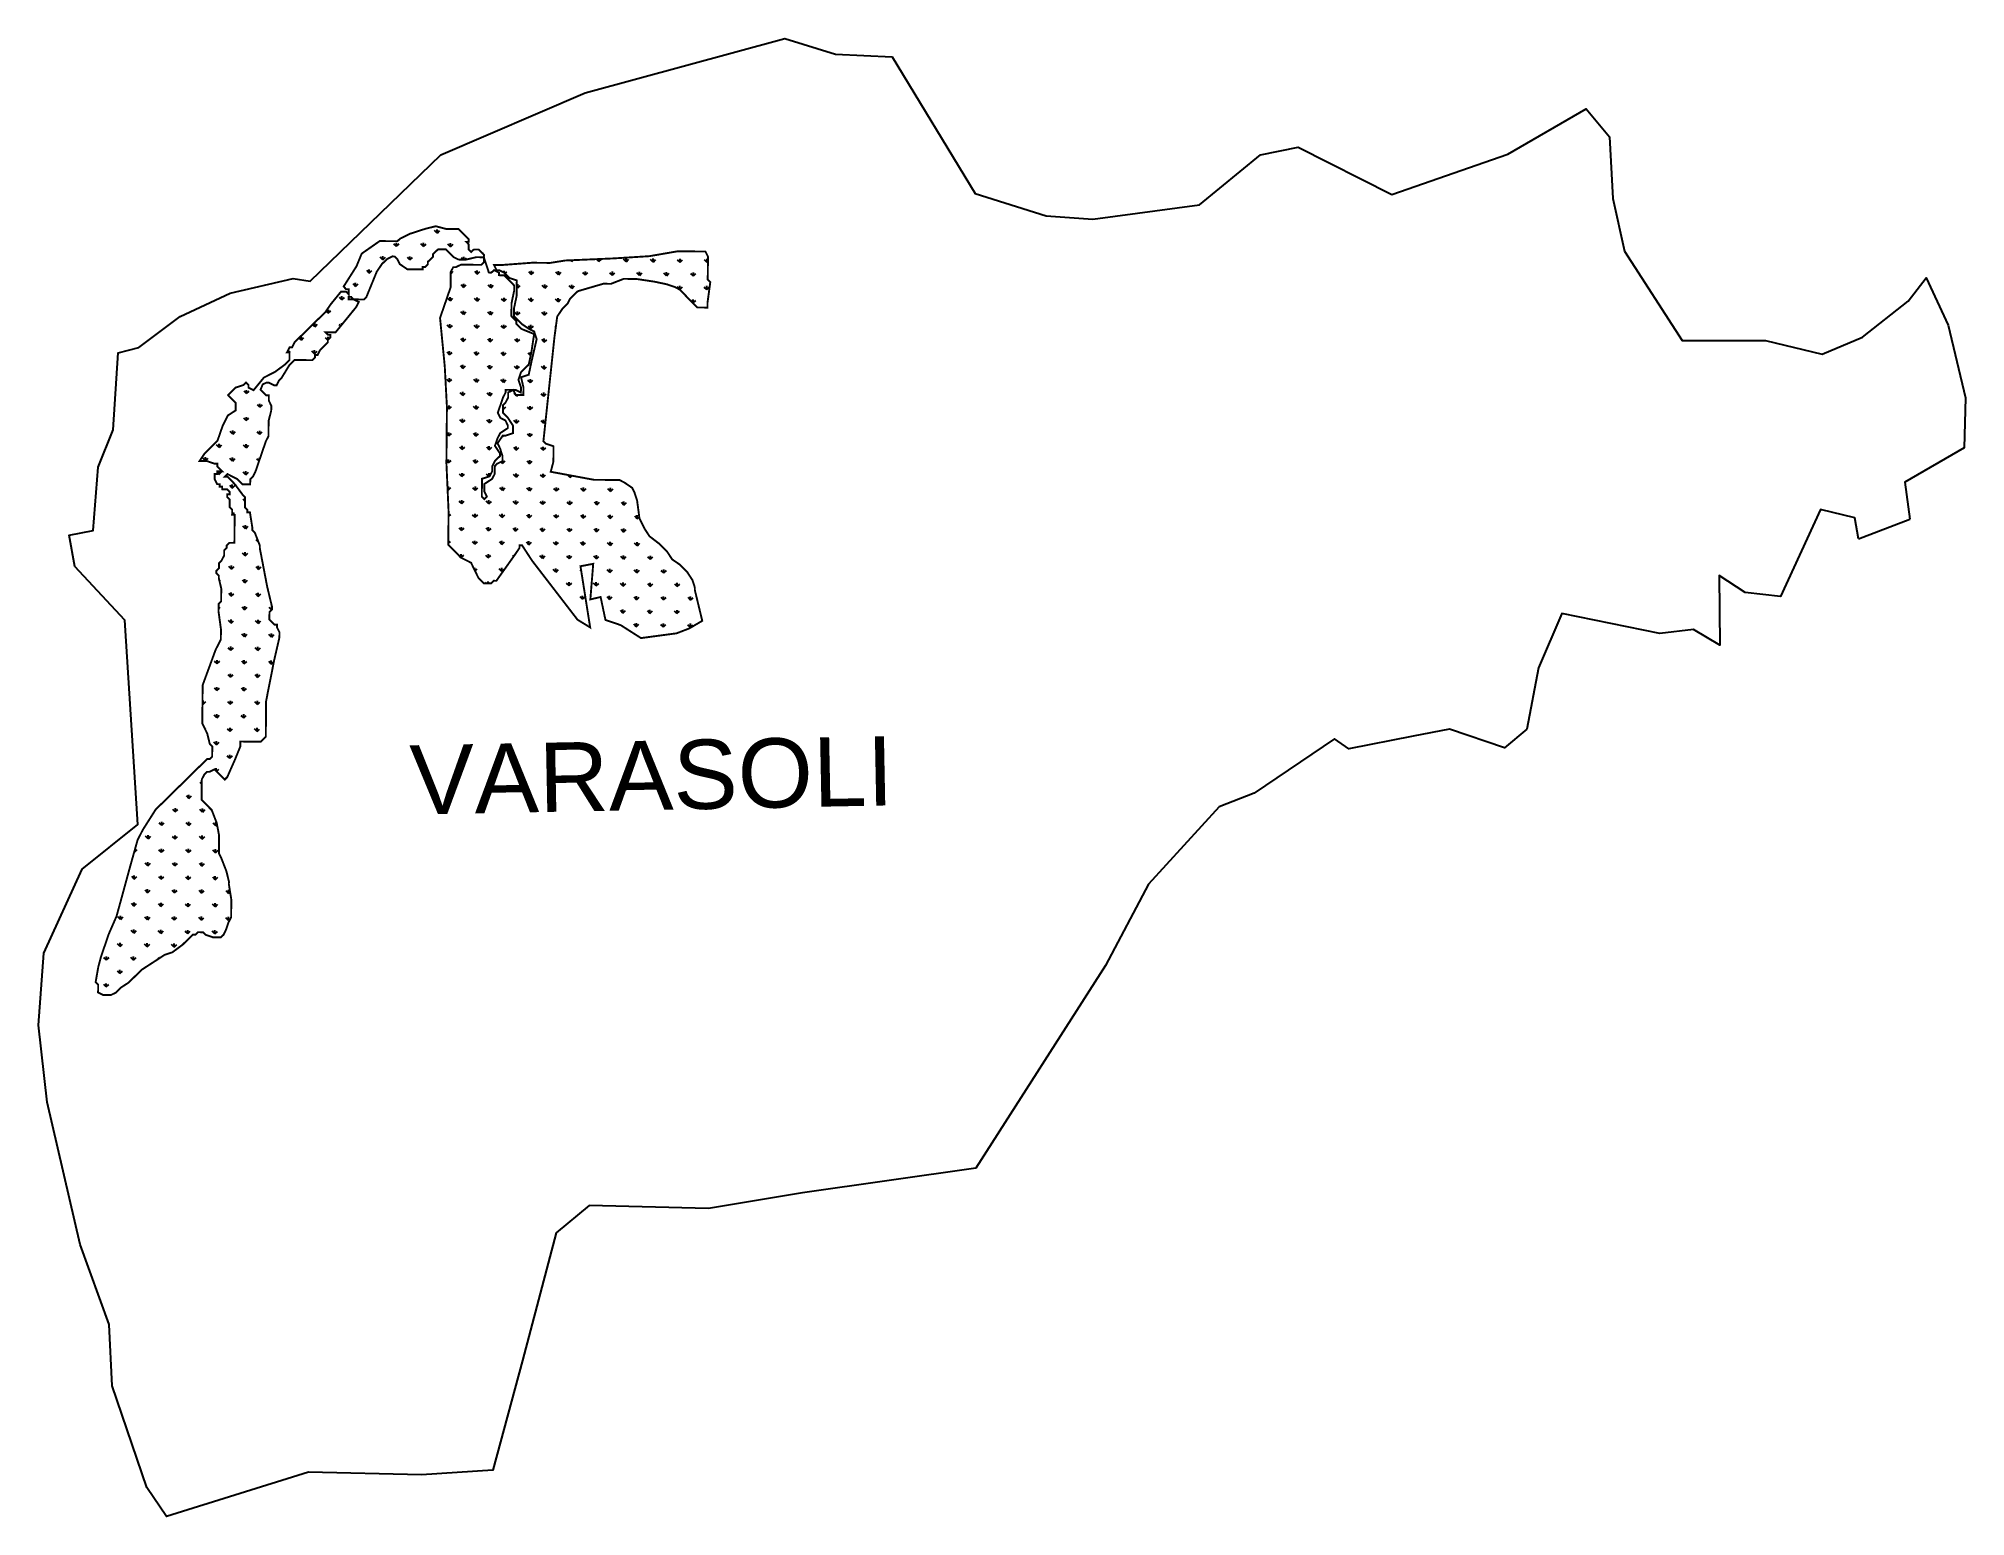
# Model space of a CAD drawing. Header units: metres. Extents: x 274648 to 277673, y 2063816 to 2066136.
import ezdxf

# ---------------------------------------------------------------- set-up
doc = ezdxf.new("R2010")
doc.units = ezdxf.units.M
doc.header["$MEASUREMENT"] = 0
for name, color, linetype in [('MANGROOVES', 112, 'Continuous'), ('village', 3, 'Continuous'), ('VILLAGE NAME', 250, 'Continuous')]:
    doc.layers.add(name, color=color, linetype=linetype)
doc.styles.get("Standard").update_dxf_attribs({"font": 'simplex.shx'})

msp = doc.modelspace()

# ---------------------------------------------------------------- hatches: boundary and pattern name
at = {"layer": 'MANGROOVES'}
h = msp.add_hatch(dxfattribs=at)
h.set_pattern_fill('GRASS', color=256, scale=30, angle=-0.501298)
h.paths.add_polyline_path([(275004.9, 2065504), (275009, 2065512), (275009.2, 2065536), (275013.3, 2065551.9), (275013.4, 2065559.9), (275009.5, 2065568), (275009.5, 2065576), (275005.5, 2065576), (275001.6, 2065580), (274996.6, 2065585.1), (275000, 2065593.3), (275005.7, 2065596), (275009.7, 2065595.9), (275017.7, 2065591.9), (275021.7, 2065591.8), (275025.7, 2065599.8), (275029.8, 2065603.8), (275041.9, 2065623.7), (275050, 2065631.6), (275078, 2065631.3), (275082, 2065635.3), (275082, 2065639.3), (275086, 2065639.3), (275090.1, 2065647.2), (275102.2, 2065659.1), (275102.2, 2065663.1), (275106.3, 2065667.1), (275106.3, 2065671.1), (275102.3, 2065671.1), (275098.3, 2065675.1), (275114.3, 2065675), (275130.5, 2065694.8), (275146.7, 2065714.7), (275150.7, 2065722.7), (275142.8, 2065726.7), (275134.8, 2065726.8), (275134.8, 2065730.8), (275138.8, 2065730.8), (275142.8, 2065726.7), (275158.8, 2065726.6), (275162.8, 2065730.6), (275179.1, 2065770.4), (275187.2, 2065782.3), (275191.3, 2065786.3), (275195.3, 2065790.2), (275203.3, 2065794.2), (275207.3, 2065794.1), (275211.3, 2065790.1), (275215.2, 2065782.1), (275227.1, 2065774), (275251.1, 2065773.8), (275251.2, 2065777.8), (275255.2, 2065777.7), (275259.2, 2065781.7), (275259.2, 2065785.7), (275267.3, 2065793.6), (275267.3, 2065797.6), (275271.4, 2065801.6), (275275.4, 2065805.5), (275287.4, 2065805.4), (275291.3, 2065801.4), (275295.3, 2065797.4), (275299.3, 2065793.3), (275307.2, 2065789.3), (275319.2, 2065789.2), (275335.2, 2065793), (275347.2, 2065792.9), (275347.3, 2065796.9), (275343.3, 2065800.9), (275339.3, 2065805), (275331.4, 2065805), (275327.3, 2065801.1), (275323.4, 2065805.1), (275323.4, 2065813.1), (275319.5, 2065817.1), (275323.5, 2065817.1), (275323.5, 2065821.1), (275319.5, 2065825.1), (275307.6, 2065837.2), (275287.7, 2065837.4), (275271.7, 2065841.6), (275255.7, 2065837.7), (275231.6, 2065829.9), (275215.6, 2065822.1), (275211.5, 2065818.1), (275183.6, 2065818.3), (275155.4, 2065798.6), (275147.2, 2065778.7), (275127, 2065746.9), (275130.9, 2065742.8), (275134.9, 2065742.8), (275134.8, 2065734.8), (275130.9, 2065738.8), (275122.9, 2065738.9), (275106.7, 2065719), (275098.6, 2065707.1), (275078.5, 2065687.3), (275050.2, 2065659.6), (275046.2, 2065651.6), (275042.2, 2065651.6), (275038.1, 2065643.7), (275042.1, 2065643.6), (275042, 2065631.6), (275033.9, 2065623.7), (275019.1, 2065612.8), (275001.8, 2065604), (274985.6, 2065584.2), (274977.7, 2065588.2), (274977.7, 2065592.2), (274973.7, 2065596.3), (274969.7, 2065592.3), (274957.7, 2065588.4), (274953.6, 2065584.4), (274949.6, 2065580.5), (274945.6, 2065576.5), (274949.5, 2065572.5), (274957.5, 2065564.4), (274957.4, 2065552.4), (274945.3, 2065544.5), (274937.2, 2065528.6), (274928.9, 2065504.7), (274908.8, 2065484.9), (274900.7, 2065472.9), (274904.7, 2065472.9), (274908.7, 2065472.9), (274912.7, 2065472.8), (274924.6, 2065468.7), (274928.6, 2065468.7), (274928.6, 2065464.7), (274932.6, 2065460.7), (274936.5, 2065456.6), (274928.5, 2065456.7), (274928.5, 2065452.7), (274924.5, 2065452.7), (274924.5, 2065448.7), (274924.4, 2065444.8), (274928.4, 2065436.7), (274932.4, 2065436.7), (274932.3, 2065432.7), (274936.3, 2065432.7), (274936.3, 2065428.7), (274940.3, 2065428.6), (274944.3, 2065428.6), (274948.2, 2065424.6), (274948.2, 2065420.6), (274944.2, 2065420.6), (274944.2, 2065416.6), (274948.1, 2065412.6), (274948.1, 2065408.6), (274948.1, 2065404.6), (274948, 2065400.6), (274952, 2065396.5), (274952, 2065392.5), (274951.9, 2065388.5), (274955.9, 2065388.5), (274955.9, 2065384.5), (274955.8, 2065380.5), (274955.8, 2065372.5), (274955.7, 2065368.5), (274955.7, 2065360.5), (274955.6, 2065352.5), (274955.6, 2065348.5), (274955.5, 2065344.5), (274951.5, 2065344.6), (274947.5, 2065344.6), (274943.5, 2065340.6), (274943.5, 2065336.6), (274939.4, 2065332.7), (274939.4, 2065328.7), (274939.4, 2065324.7), (274935.3, 2065316.7), (274931.3, 2065312.7), (274931.2, 2065304.7), (274927.2, 2065300.8), (274927.1, 2065296.8), (274931.1, 2065292.8), (274931.1, 2065288.8), (274934.9, 2065272.7), (274934.8, 2065264.7), (274934.8, 2065260.7), (274934.8, 2065256.7), (274934.7, 2065252.7), (274930.7, 2065248.8), (274930.6, 2065236.8), (274934.4, 2065208.8), (274934.2, 2065192.8), (274926.1, 2065176.8), (274905.6, 2065121), (274905.4, 2065093.1), (274905.1, 2065061.1), (274912.9, 2065045), (274916.8, 2065029), (274920.8, 2065024.9), (274920.7, 2065017), (274920.6, 2065013), (274920.6, 2065009), (274916.6, 2065005), (274912.6, 2065005), (274904.5, 2064997.1), (274852.1, 2064945.6), (274831.9, 2064925.8), (274811.7, 2064894), (274803.5, 2064878), (274791.2, 2064834.2), (274770.5, 2064758.4), (274758.3, 2064730.5), (274746, 2064694.6), (274741.8, 2064678.7), (274737.6, 2064654.7), (274741.6, 2064650.7), (274741.5, 2064638.7), (274749.4, 2064634.6), (274753.4, 2064634.6), (274761.4, 2064634.5), (274769.5, 2064638.4), (274773.5, 2064642.4), (274777.5, 2064646.4), (274789.6, 2064654.2), (274809.7, 2064674.1), (274833.9, 2064689.8), (274845.9, 2064697.7), (274858, 2064701.6), (274874.1, 2064713.5), (274886.1, 2064725.4), (274890.2, 2064729.3), (274894.2, 2064729.3), (274898.2, 2064733.3), (274902.2, 2064733.2), (274906.2, 2064733.2), (274910.2, 2064729.2), (274922.1, 2064725.1), (274930.1, 2064725), (274934.1, 2064725), (274938.2, 2064728.9), (274942.2, 2064736.9), (274946.3, 2064748.8), (274950.4, 2064756.8), (274950.5, 2064768.8), (274950.6, 2064776.8), (274950.6, 2064784.8), (274946.8, 2064808.8), (274946.9, 2064812.8), (274943, 2064828.8), (274935.2, 2064848.9), (274931.3, 2064856.9), (274931.5, 2064884.9), (274927.7, 2064904.9), (274919.9, 2064925), (274915.9, 2064929), (274912, 2064933.1), (274908, 2064937.1), (274904, 2064941.1), (274904.3, 2064973.1), (274908.4, 2064981.1), (274912.4, 2064985), (274916.4, 2064985), (274924.4, 2064988.9), (274928.4, 2064984.9), (274932.4, 2064980.9), (274936.3, 2064976.8), (274940.3, 2064972.8), (274944.3, 2064976.8), (274956.6, 2065004.6), (274964.7, 2065024.6), (274964.8, 2065032.6), (274996.8, 2065032.3), (275004.8, 2065040.2), (275005.3, 2065096.2), (275017.9, 2065160), (275026.2, 2065196), (275026.3, 2065204), (275022.3, 2065212), (275022.4, 2065216), (275018.4, 2065216), (275014.4, 2065220.1), (275010.4, 2065224.1), (275010.6, 2065236.1), (275014.6, 2065240), (275014.6, 2065244), (275006.9, 2065276.1), (274995.4, 2065336.2), (274995.5, 2065340.2), (274987.7, 2065360.2), (274983.7, 2065364.3), (274983.7, 2065368.3), (274979.9, 2065392.3), (274975.9, 2065392.3), (274976, 2065396.3), (274972, 2065400.4), (274972.2, 2065416.3), (274968.2, 2065420.4), (274956.3, 2065436.5), (274944.4, 2065448.6), (274940.5, 2065448.6), (274944.5, 2065452.6), (274960.4, 2065444.4), (274968.3, 2065436.4), (274980.3, 2065436.3), (274980.4, 2065444.3), (274984.4, 2065448.2), (274988.5, 2065456.2), (274992.6, 2065468.1)])
h = msp.add_hatch(dxfattribs=at)
h.set_pattern_fill('GRASS', color=256, scale=30, angle=-0.501298)
h.paths.add_polyline_path([(275421.9, 2065644.3), (275426.1, 2065672.3), (275406.2, 2065680.4), (275398.3, 2065688.5), (275398.3, 2065692.5), (275390.4, 2065700.6), (275390.6, 2065720.6), (275394.8, 2065740.5), (275394.8, 2065748.5), (275390.9, 2065752.5), (275379, 2065764.6), (275371, 2065764.7), (275371, 2065768.7), (275363.1, 2065772.8), (275359, 2065768.8), (275355, 2065768.9), (275347.2, 2065792.9), (275347.2, 2065784.9), (275343.1, 2065781), (275311.2, 2065781.2), (275303.1, 2065777.3), (275299.1, 2065777.3), (275295.1, 2065769.4), (275294.9, 2065745.4), (275278.4, 2065697.6), (275285.8, 2065621.5), (275289.2, 2065557.5), (275288.4, 2065469.6), (275291.8, 2065393.6), (275291.3, 2065341.6), (275299.2, 2065333.5), (275303.2, 2065329.5), (275311.1, 2065321.4), (275327.1, 2065313.3), (275331, 2065305.2), (275338.8, 2065289.2), (275346.8, 2065281.1), (275358.8, 2065281), (275362.8, 2065285), (275366.8, 2065284.9), (275395.1, 2065324.7), (275403.2, 2065336.6), (275403.2, 2065340.6), (275407.2, 2065340.6), (275423, 2065316.4), (275494.2, 2065223.9), (275514.1, 2065211.7), (275498.9, 2065307.8), (275518.9, 2065311.6), (275514.4, 2065255.7), (275530.5, 2065259.5), (275538.1, 2065223.5), (275562.1, 2065215.3), (275593.9, 2065195), (275649.9, 2065202.5), (275670, 2065210.3), (275690.1, 2065222.1), (275678.5, 2065270.2), (275678.5, 2065274.2), (275674.6, 2065286.2), (275666.7, 2065298.3), (275654.8, 2065310.4), (275642.9, 2065318.5), (275635, 2065330.6), (275623.1, 2065342.7), (275607.3, 2065354.8), (275599.4, 2065366.9), (275591.5, 2065382.9), (275587.8, 2065411), (275583.9, 2065423), (275579.9, 2065431), (275568, 2065439.1), (275560.1, 2065443.2), (275520.1, 2065443.5), (275452.2, 2065456.1), (275456.4, 2065472.1), (275456.6, 2065496.1), (275444.6, 2065500.2), (275440.7, 2065504.2), (275458.1, 2065668), (275462.4, 2065699.9), (275470.5, 2065711.9), (275478.5, 2065719.8), (275482.6, 2065727.8), (275490.7, 2065735.7), (275494.7, 2065739.6), (275534.8, 2065751.3), (275546.8, 2065751.2), (275566.8, 2065759), (275586.8, 2065758.8), (275614.8, 2065754.6), (275634.7, 2065750.4), (275646.7, 2065746.3), (275654.6, 2065742.2), (275666.5, 2065730.1), (275682.4, 2065714), (275698.4, 2065713.9), (275698.4, 2065721.9), (275702.7, 2065753.8), (275698.7, 2065757.8), (275699.1, 2065793.8), (275695.1, 2065801.9), (275651.2, 2065802.2), (275607.1, 2065794.6), (275551.1, 2065791.1), (275475.1, 2065787.8), (275451.1, 2065784), (275423.1, 2065784.3), (275375.1, 2065780.7), (275363.1, 2065780.8), (275367.1, 2065772.7), (275371, 2065772.7), (275379, 2065768.6), (275386.9, 2065760.6), (275398.9, 2065756.5), (275398.7, 2065732.5), (275394.5, 2065712.5), (275394.4, 2065700.5), (275406.3, 2065688.4), (275418.2, 2065680.3), (275426.2, 2065676.3), (275430.1, 2065664.2), (275421.8, 2065628.3), (275417.6, 2065608.4), (275405.6, 2065604.5), (275409.4, 2065588.4), (275409.3, 2065576.5), (275397.3, 2065576.6), (275393.4, 2065584.6), (275385.4, 2065580.7), (275385.3, 2065572.7), (275381.2, 2065564.7), (275377.2, 2065560.7), (275377.1, 2065548.7), (275385, 2065540.7), (275392.9, 2065528.6), (275392.8, 2065516.6), (275380.8, 2065512.7), (275376.8, 2065512.8), (275368.7, 2065500.8), (275372.6, 2065492.8), (275376.5, 2065480.8), (275376.4, 2065472.8), (275368.4, 2065468.9), (275364.4, 2065464.9), (275364.3, 2065452.9), (275360.2, 2065444.9), (275348.1, 2065437), (275348, 2065425.1), (275351.9, 2065417), (275347.9, 2065413.1), (275344, 2065417.1), (275344.2, 2065445.1), (275356.2, 2065449), (275360.3, 2065456.9), (275360.4, 2065464.9), (275364.4, 2065472.9), (275372.5, 2065480.8), (275372.5, 2065484.8), (275364.6, 2065496.9), (275368.7, 2065508.8), (275372.8, 2065516.8), (275384.9, 2065524.7), (275384.9, 2065528.7), (275381, 2065536.7), (275373, 2065540.8), (275369.1, 2065548.8), (275373.2, 2065560.8), (275377.3, 2065572.7), (275381.4, 2065580.7), (275381.4, 2065584.7), (275397.4, 2065584.6), (275405.3, 2065580.5), (275405.4, 2065588.5), (275401.5, 2065600.5), (275405.6, 2065612.5), (275417.7, 2065624.4)])

# ---------------------------------------------------------------- linework, layer by layer
at = {"color": 3, "flags": 128}
msp.add_lwpolyline([(277505.6, 2065350.9), (277586.4, 2065381.6)], dxfattribs=at)
at = {"layer": 'MANGROOVES', "const_width": 2.98}
for points in [[(275004.9, 2065504), (275009, 2065512), (275009.2, 2065536), (275013.3, 2065551.9), (275013.4, 2065559.9), (275009.5, 2065568), (275009.5, 2065576), (275005.5, 2065576), (275001.6, 2065580), (274996.6, 2065585.1), (275000, 2065593.3), (275005.7, 2065596), (275009.7, 2065595.9), (275017.7, 2065591.9), (275021.7, 2065591.8), (275025.7, 2065599.8), (275029.8, 2065603.8), (275041.9, 2065623.7), (275050, 2065631.6), (275078, 2065631.3), (275082, 2065635.3), (275082, 2065639.3), (275086, 2065639.3), (275090.1, 2065647.2), (275102.2, 2065659.1), (275102.2, 2065663.1), (275106.3, 2065667.1), (275106.3, 2065671.1), (275102.3, 2065671.1), (275098.3, 2065675.1), (275114.3, 2065675), (275130.5, 2065694.8), (275146.7, 2065714.7), (275150.7, 2065722.7), (275142.8, 2065726.7), (275134.8, 2065726.8), (275134.8, 2065730.8), (275138.8, 2065730.8), (275142.8, 2065726.7), (275158.8, 2065726.6), (275162.8, 2065730.6), (275179.1, 2065770.4), (275187.2, 2065782.3), (275191.3, 2065786.3), (275195.3, 2065790.2), (275203.3, 2065794.2), (275207.3, 2065794.1), (275211.3, 2065790.1), (275215.2, 2065782.1), (275227.1, 2065774), (275251.1, 2065773.8), (275251.2, 2065777.8), (275255.2, 2065777.7), (275259.2, 2065781.7), (275259.2, 2065785.7), (275267.3, 2065793.6), (275267.3, 2065797.6), (275271.4, 2065801.6), (275275.4, 2065805.5), (275287.4, 2065805.4), (275291.3, 2065801.4), (275295.3, 2065797.4), (275299.3, 2065793.3), (275307.2, 2065789.3), (275319.2, 2065789.2), (275335.2, 2065793), (275347.2, 2065792.9), (275347.3, 2065796.9), (275343.3, 2065800.9), (275339.3, 2065805), (275331.4, 2065805), (275327.3, 2065801.1), (275323.4, 2065805.1), (275323.4, 2065813.1), (275319.5, 2065817.1), (275323.5, 2065817.1), (275323.5, 2065821.1), (275319.5, 2065825.1), (275307.6, 2065837.2), (275287.7, 2065837.4), (275271.7, 2065841.6), (275255.7, 2065837.7), (275231.6, 2065829.9), (275215.6, 2065822.1), (275211.5, 2065818.1), (275183.6, 2065818.3), (275155.4, 2065798.6), (275147.2, 2065778.7), (275127, 2065746.9), (275130.9, 2065742.8), (275134.9, 2065742.8), (275134.8, 2065734.8), (275130.9, 2065738.8), (275122.9, 2065738.9), (275106.7, 2065719), (275098.6, 2065707.1), (275078.5, 2065687.3), (275050.2, 2065659.6), (275046.2, 2065651.6), (275042.2, 2065651.6), (275038.1, 2065643.7), (275042.1, 2065643.6), (275042, 2065631.6), (275033.9, 2065623.7), (275019.1, 2065612.8), (275001.8, 2065604), (274985.6, 2065584.2), (274977.7, 2065588.2), (274977.7, 2065592.2), (274973.7, 2065596.3), (274969.7, 2065592.3), (274957.7, 2065588.4), (274953.6, 2065584.4), (274949.6, 2065580.5), (274945.6, 2065576.5), (274949.5, 2065572.5), (274957.5, 2065564.4), (274957.4, 2065552.4), (274945.3, 2065544.5), (274937.2, 2065528.6), (274928.9, 2065504.7), (274908.8, 2065484.9), (274900.7, 2065472.9), (274904.7, 2065472.9), (274908.7, 2065472.9), (274912.7, 2065472.8), (274924.6, 2065468.7), (274928.6, 2065468.7), (274928.6, 2065464.7), (274932.6, 2065460.7), (274936.5, 2065456.6), (274928.5, 2065456.7), (274928.5, 2065452.7), (274924.5, 2065452.7), (274924.5, 2065448.7), (274924.4, 2065444.8), (274928.4, 2065436.7), (274932.4, 2065436.7), (274932.3, 2065432.7), (274936.3, 2065432.7), (274936.3, 2065428.7), (274940.3, 2065428.6), (274944.3, 2065428.6), (274948.2, 2065424.6), (274948.2, 2065420.6), (274944.2, 2065420.6), (274944.2, 2065416.6), (274948.1, 2065412.6), (274948.1, 2065408.6), (274948.1, 2065404.6), (274948, 2065400.6), (274952, 2065396.5), (274952, 2065392.5), (274951.9, 2065388.5), (274955.9, 2065388.5), (274955.9, 2065384.5), (274955.8, 2065380.5), (274955.8, 2065372.5), (274955.7, 2065368.5), (274955.7, 2065360.5), (274955.6, 2065352.5), (274955.6, 2065348.5), (274955.5, 2065344.5), (274951.5, 2065344.6), (274947.5, 2065344.6), (274943.5, 2065340.6), (274943.5, 2065336.6), (274939.4, 2065332.7), (274939.4, 2065328.7), (274939.4, 2065324.7), (274935.3, 2065316.7), (274931.3, 2065312.7), (274931.2, 2065304.7), (274927.2, 2065300.8), (274927.1, 2065296.8), (274931.1, 2065292.8), (274931.1, 2065288.8), (274934.9, 2065272.7), (274934.8, 2065264.7), (274934.8, 2065260.7), (274934.8, 2065256.7), (274934.7, 2065252.7), (274930.7, 2065248.8), (274930.6, 2065236.8), (274934.4, 2065208.8), (274934.2, 2065192.8), (274926.1, 2065176.8), (274905.6, 2065121), (274905.4, 2065093.1), (274905.1, 2065061.1), (274912.9, 2065045), (274916.8, 2065029), (274920.8, 2065024.9), (274920.7, 2065017), (274920.6, 2065013), (274920.6, 2065009), (274916.6, 2065005), (274912.6, 2065005), (274904.5, 2064997.1), (274852.1, 2064945.6), (274831.9, 2064925.8), (274811.7, 2064894), (274803.5, 2064878), (274791.2, 2064834.2), (274770.5, 2064758.4), (274758.3, 2064730.5), (274746, 2064694.6), (274741.8, 2064678.7), (274737.6, 2064654.7), (274741.6, 2064650.7), (274741.5, 2064638.7), (274749.4, 2064634.6), (274753.4, 2064634.6), (274761.4, 2064634.5), (274769.5, 2064638.4), (274773.5, 2064642.4), (274777.5, 2064646.4), (274789.6, 2064654.2), (274809.7, 2064674.1), (274833.9, 2064689.8), (274845.9, 2064697.7), (274858, 2064701.6), (274874.1, 2064713.5), (274886.1, 2064725.4), (274890.2, 2064729.3), (274894.2, 2064729.3), (274898.2, 2064733.3), (274902.2, 2064733.2), (274906.2, 2064733.2), (274910.2, 2064729.2), (274922.1, 2064725.1), (274930.1, 2064725), (274934.1, 2064725), (274938.2, 2064728.9), (274942.2, 2064736.9), (274946.3, 2064748.8), (274950.4, 2064756.8), (274950.5, 2064768.8), (274950.6, 2064776.8), (274950.6, 2064784.8), (274946.8, 2064808.8), (274946.9, 2064812.8), (274943, 2064828.8), (274935.2, 2064848.9), (274931.3, 2064856.9), (274931.5, 2064884.9), (274927.7, 2064904.9), (274919.9, 2064925), (274915.9, 2064929), (274912, 2064933.1), (274908, 2064937.1), (274904, 2064941.1), (274904.3, 2064973.1), (274908.4, 2064981.1), (274912.4, 2064985), (274916.4, 2064985), (274924.4, 2064988.9), (274928.4, 2064984.9), (274932.4, 2064980.9), (274936.3, 2064976.8), (274940.3, 2064972.8), (274944.3, 2064976.8), (274956.6, 2065004.6), (274964.7, 2065024.6), (274964.8, 2065032.6), (274996.8, 2065032.3), (275004.8, 2065040.2), (275005.3, 2065096.2), (275017.9, 2065160), (275026.2, 2065196), (275026.3, 2065204), (275022.3, 2065212), (275022.4, 2065216), (275018.4, 2065216), (275014.4, 2065220.1), (275010.4, 2065224.1), (275010.6, 2065236.1), (275014.6, 2065240), (275014.6, 2065244), (275006.9, 2065276.1), (274995.4, 2065336.2), (274995.5, 2065340.2), (274987.7, 2065360.2), (274983.7, 2065364.3), (274983.7, 2065368.3), (274979.9, 2065392.3), (274975.9, 2065392.3), (274976, 2065396.3), (274972, 2065400.4), (274972.2, 2065416.3), (274968.2, 2065420.4), (274956.3, 2065436.5), (274944.4, 2065448.6), (274940.5, 2065448.6), (274944.5, 2065452.6), (274960.4, 2065444.4), (274968.3, 2065436.4), (274980.3, 2065436.3), (274980.4, 2065444.3), (274984.4, 2065448.2), (274988.5, 2065456.2), (274992.6, 2065468.1), (275004.9, 2065504)], [(275421.9, 2065644.3), (275426.1, 2065672.3), (275406.2, 2065680.4), (275398.3, 2065688.5), (275398.3, 2065692.5), (275390.4, 2065700.6), (275390.6, 2065720.6), (275394.8, 2065740.5), (275394.8, 2065748.5), (275390.9, 2065752.5), (275379, 2065764.6), (275371, 2065764.7), (275371, 2065768.7), (275363.1, 2065772.8), (275359, 2065768.8), (275355, 2065768.9), (275347.2, 2065792.9), (275347.2, 2065784.9), (275343.1, 2065781), (275311.2, 2065781.2), (275303.1, 2065777.3), (275299.1, 2065777.3), (275295.1, 2065769.4), (275294.9, 2065745.4), (275278.4, 2065697.6), (275285.8, 2065621.5), (275289.2, 2065557.5), (275288.4, 2065469.6), (275291.8, 2065393.6), (275291.3, 2065341.6), (275299.2, 2065333.5), (275303.2, 2065329.5), (275311.1, 2065321.4), (275327.1, 2065313.3), (275331, 2065305.2), (275338.8, 2065289.2), (275346.8, 2065281.1), (275358.8, 2065281), (275362.8, 2065285), (275366.8, 2065284.9), (275395.1, 2065324.7), (275403.2, 2065336.6), (275403.2, 2065340.6), (275407.2, 2065340.6), (275423, 2065316.4), (275494.2, 2065223.9), (275514.1, 2065211.7), (275498.9, 2065307.8), (275518.9, 2065311.6), (275514.4, 2065255.7), (275530.5, 2065259.5), (275538.1, 2065223.5), (275562.1, 2065215.3), (275593.9, 2065195), (275649.9, 2065202.5), (275670, 2065210.3), (275690.1, 2065222.1), (275678.5, 2065270.2), (275678.5, 2065274.2), (275674.6, 2065286.2), (275666.7, 2065298.3), (275654.8, 2065310.4), (275642.9, 2065318.5), (275635, 2065330.6), (275623.1, 2065342.7), (275607.3, 2065354.8), (275599.4, 2065366.9), (275591.5, 2065382.9), (275587.8, 2065411), (275583.9, 2065423), (275579.9, 2065431), (275568, 2065439.1), (275560.1, 2065443.2), (275520.1, 2065443.5), (275452.2, 2065456.1), (275456.4, 2065472.1), (275456.6, 2065496.1), (275444.6, 2065500.2), (275440.7, 2065504.2), (275458.1, 2065668), (275462.4, 2065699.9), (275470.5, 2065711.9), (275478.5, 2065719.8), (275482.6, 2065727.8), (275490.7, 2065735.7), (275494.7, 2065739.6), (275534.8, 2065751.3), (275546.8, 2065751.2), (275566.8, 2065759), (275586.8, 2065758.8), (275614.8, 2065754.6), (275634.7, 2065750.4), (275646.7, 2065746.3), (275654.6, 2065742.2), (275666.5, 2065730.1), (275682.4, 2065714), (275698.4, 2065713.9), (275698.4, 2065721.9), (275702.7, 2065753.8), (275698.7, 2065757.8), (275699.1, 2065793.8), (275695.1, 2065801.9), (275651.2, 2065802.2), (275607.1, 2065794.6), (275551.1, 2065791.1), (275475.1, 2065787.8), (275451.1, 2065784), (275423.1, 2065784.3), (275375.1, 2065780.7), (275363.1, 2065780.8), (275367.1, 2065772.7), (275371, 2065772.7), (275379, 2065768.6), (275386.9, 2065760.6), (275398.9, 2065756.5), (275398.7, 2065732.5), (275394.5, 2065712.5), (275394.4, 2065700.5), (275406.3, 2065688.4), (275418.2, 2065680.3), (275426.2, 2065676.3), (275430.1, 2065664.2), (275421.8, 2065628.3), (275417.6, 2065608.4), (275405.6, 2065604.5), (275409.4, 2065588.4), (275409.3, 2065576.5), (275397.3, 2065576.6), (275393.4, 2065584.6), (275385.4, 2065580.7), (275385.3, 2065572.7), (275381.2, 2065564.7), (275377.2, 2065560.7), (275377.1, 2065548.7), (275385, 2065540.7), (275392.9, 2065528.6), (275392.8, 2065516.6), (275380.8, 2065512.7), (275376.8, 2065512.8), (275368.7, 2065500.8), (275372.6, 2065492.8), (275376.5, 2065480.8), (275376.4, 2065472.8), (275368.4, 2065468.9), (275364.4, 2065464.9), (275364.3, 2065452.9), (275360.2, 2065444.9), (275348.1, 2065437), (275348, 2065425.1), (275351.9, 2065417), (275347.9, 2065413.1), (275344, 2065417.1), (275344.2, 2065445.1), (275356.2, 2065449), (275360.3, 2065456.9), (275360.4, 2065464.9), (275364.4, 2065472.9), (275372.5, 2065480.8), (275372.5, 2065484.8), (275364.6, 2065496.9), (275368.7, 2065508.8), (275372.8, 2065516.8), (275384.9, 2065524.7), (275384.9, 2065528.7), (275381, 2065536.7), (275373, 2065540.8), (275369.1, 2065548.8), (275373.2, 2065560.8), (275377.3, 2065572.7), (275381.4, 2065580.7), (275381.4, 2065584.7), (275397.4, 2065584.6), (275405.3, 2065580.5), (275405.4, 2065588.5), (275401.5, 2065600.5), (275405.6, 2065612.5), (275417.7, 2065624.4), (275421.9, 2065644.3)]]:
    msp.add_lwpolyline(points, close=True, dxfattribs=at)
at = {"layer": 'village', "color": 3}
for points in [[(274656.1, 2064700.2, 0), (274716.3, 2064832.3, 0), (274803.8, 2064902.4, 0), (274783.5, 2065223.1, 0), (274705, 2065307.5, 0), (274696.1, 2065356.8, 0), (274733.6, 2065363.9, 0), (274741.5, 2065463.3, 0), (274765.2, 2065522, 0), (274773.2, 2065642.7, 0), (274805.6, 2065651, 0), (274870.1, 2065700.1, 0), (274949.1, 2065736.5, 0), (275047.7, 2065759.8, 0), (275074.3, 2065755.5, 0), (275279.7, 2065953.7, 0), (275506.4, 2066050.9, 0), (275819.8, 2066136.3, 0), (275899.2, 2066111.8, 0), (275988.1, 2066107.5, 0), (276118.7, 2065892.9, 0), (276230.1, 2065857.7, 0), (276303.3, 2065852.8, 0), (276471, 2065875.1, 0), (276566.4, 2065953.8, 0), (276625.9, 2065965.7, 0), (276772.9, 2065891.3, 0), (276954.8, 2065954.7, 0), (277078.2, 2066026.1, 0), (277114.5, 2065981.9, 0), (277119.8, 2065885.1, 0), (277138.1, 2065802.6, 0), (277228.5, 2065662.3, 0), (277359.4, 2065662.1, 0), (277448.7, 2065640.5, 0), (277511.7, 2065667.4, 0), (277583.3, 2065723.7, 0), (277611.8, 2065760.5, 0), (277646.5, 2065686.4, 0), (277673.5, 2065572.2, 0), (277671.4, 2065493.5, 0), (277578.1, 2065439.6, 0), (277586.4, 2065381.6, 0)], [(277505.6, 2065350.9, 0), (277499.8, 2065383.6, 0), (277445.8, 2065396.7, 0), (277383.2, 2065260.3, 0), (277327.4, 2065266.5, 0), (277286.8, 2065293, 0), (277287.6, 2065183.9, 0), (277246.3, 2065208.5, 0), (277193.5, 2065202, 0), (277039.7, 2065233.5, 0), (277003, 2065148.2, 0), (276984.9, 2065052.2, 0), (276949.5, 2065022.6, 0), (276863.5, 2065051.8, 0), (276806.4, 2065040.8, 0), (276705.4, 2065021.2, 0), (276682.7, 2065036.9, 0), (276556.7, 2064951.4, 0), (276501.8, 2064930.3, 0), (276390.6, 2064808.4, 0), (276323.2, 2064681.1, 0), (276119.7, 2064362.8, 0), (275847.5, 2064324, 0), (275699.8, 2064299.5, 0), (275512.3, 2064304, 0), (275460.8, 2064261.2, 0), (275407.7, 2064060.9, 0), (275361.5, 2063888.6, 0), (275249.5, 2063881.5, 0), (275071.7, 2063885.5, 0), (274849, 2063816, 0), (274817.9, 2063861.3, 0), (274763.8, 2064020.8, 0), (274758.8, 2064117.1, 0), (274713.1, 2064242.9, 0), (274661.5, 2064466.5, 0), (274648, 2064587.1, 0), (274656.1, 2064700.2, 0)]]:
    msp.add_polyline3d(points, dxfattribs=at)

# ---------------------------------------------------------------- texts
at = {"layer": 'VILLAGE NAME', "insert": (275229.7, 2065026.6), "char_height": 108.748, "attachment_point": 1, "rotation": 1.1028}
msp.add_mtext_dynamic_manual_height_columns('{\\fArial|b0|i0|c0|p34;VARASOLI}', width=726.929, gutter_width=543.7, heights=[0], dxfattribs=at)

doc.saveas('drawing.dxf')
